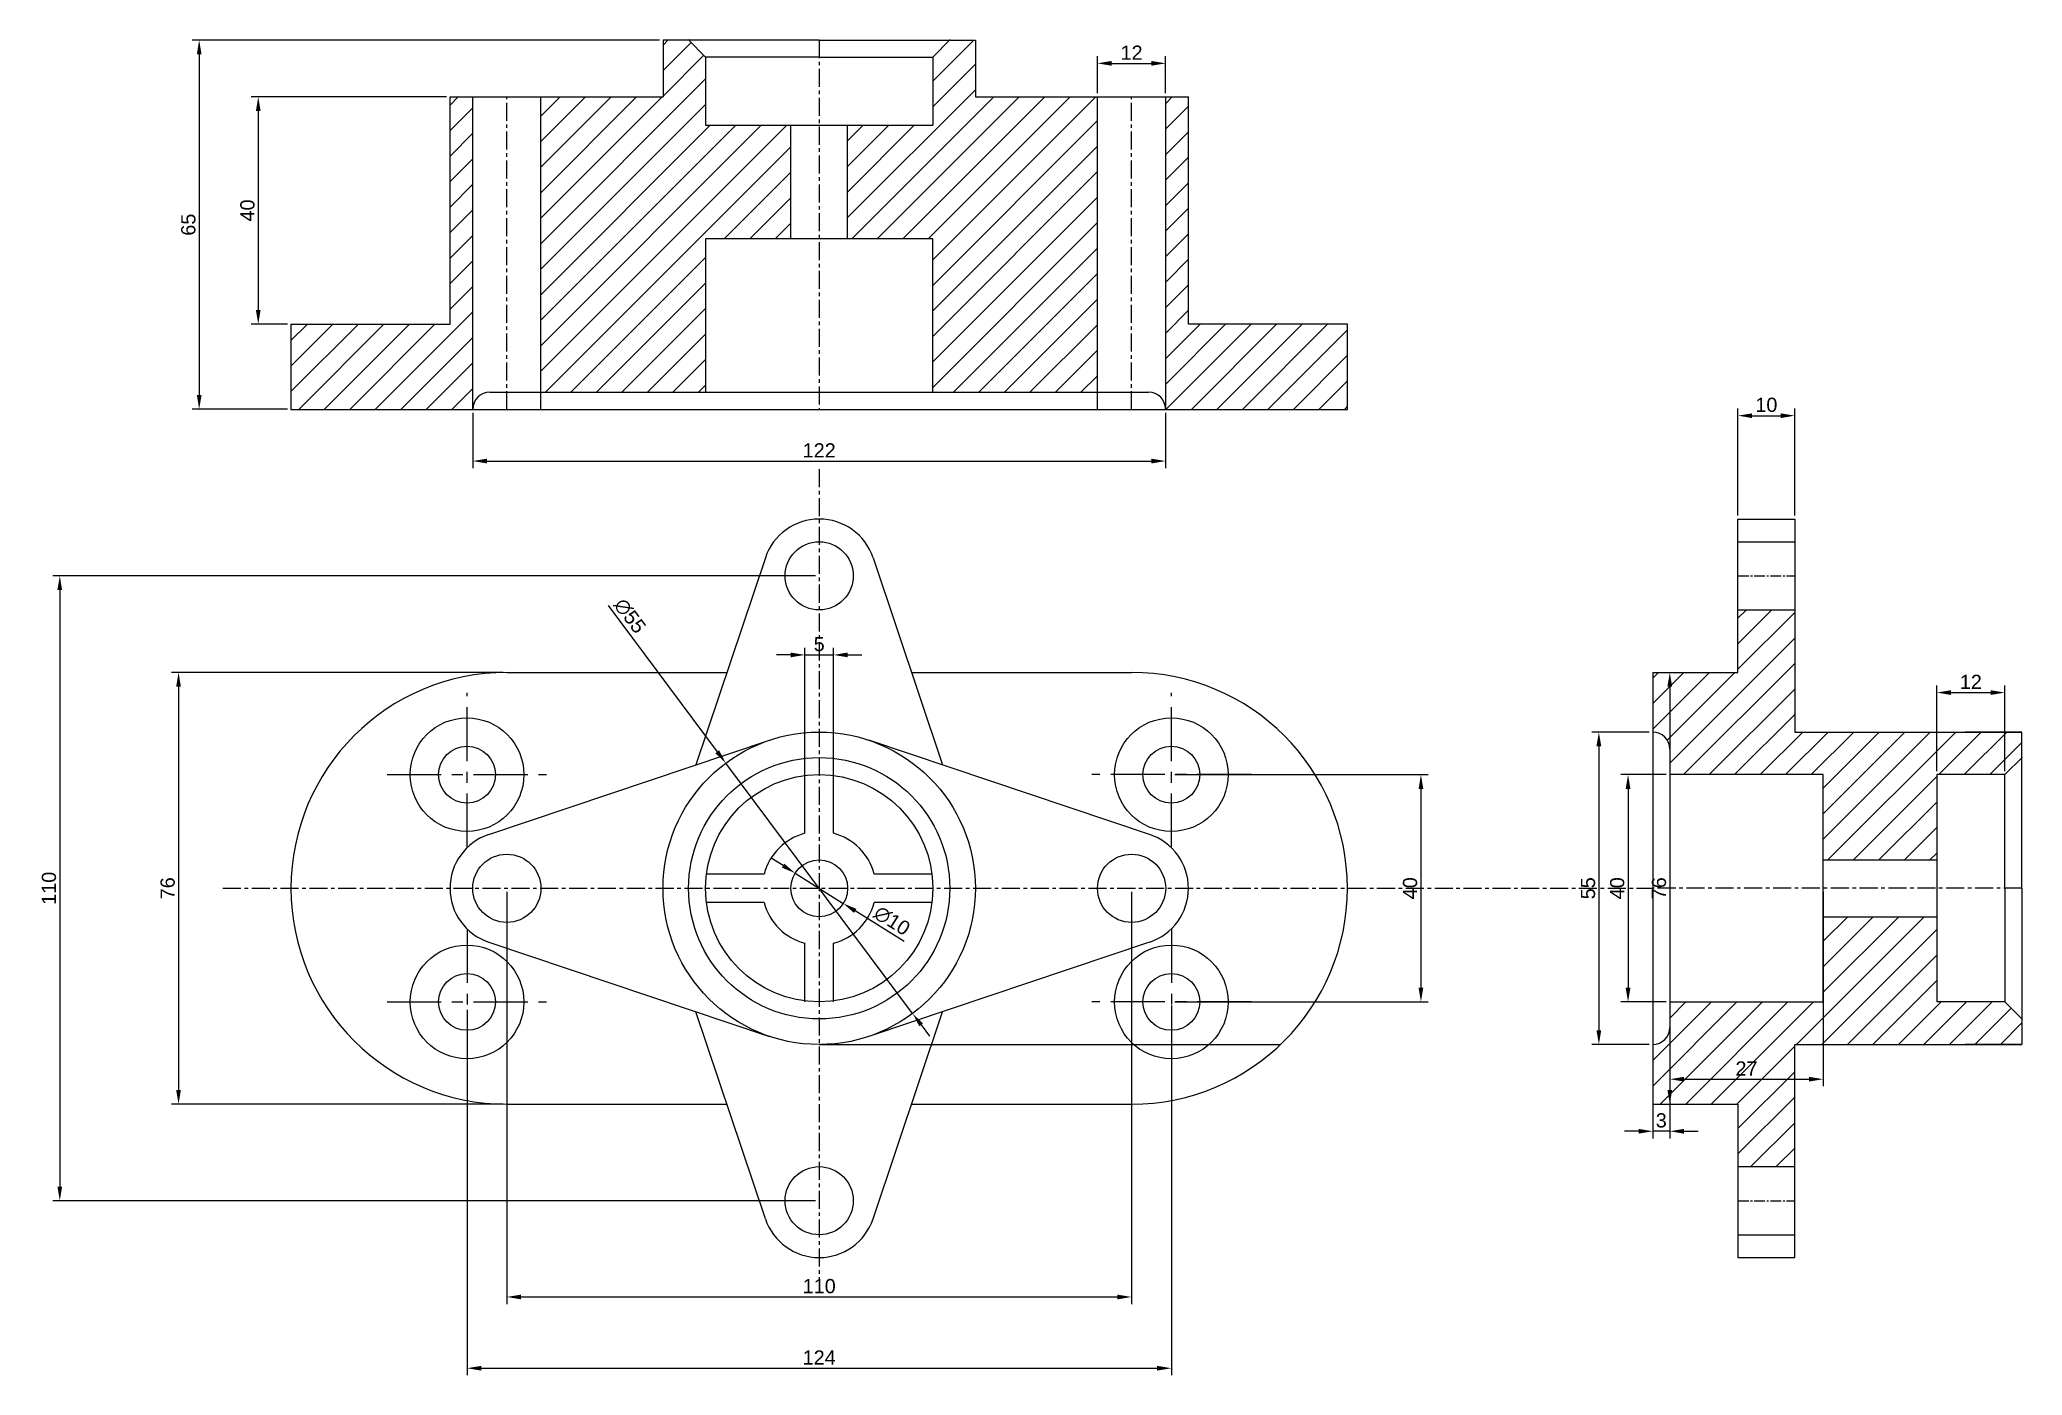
# Model space of a CAD drawing. Header units: millimetres. Extents: x 2607 to 2956, y 1516 to 1751.
import ezdxf

# ---------------------------------------------------------------- set-up
doc = ezdxf.new("R2010")
doc.units = ezdxf.units.MM
doc.linetypes.add('CENTER', pattern=[50.8, 31.75, -6.35, 6.35, -6.35])
doc.linetypes.add('CENTER2', pattern=[28.575, 19.05, -3.175, 3.175, -3.175])
doc.styles.get("Standard").update_dxf_attribs({"font": 'arial.ttf'})
doc.dimstyles.new('ISO-25', dxfattribs={"dimtxt": 2.5, "dimasz": 2.5, "dimexe": 1.25, "dimexo": 0.625, "dimtad": 1, "dimtxsty": 'Standard', "dimcen": 2.5, "dimadec": 0, "dimazin": 0, "dimtfac": 1, "dimtmove": 0, "dimatfit": 3, "dimfxl": 1, "dimarcsym": 0})

# ---------------------------------------------------------------- blocks, each defined once
blk = doc.blocks.new('*D7')
at = {"color": 0, "lineweight": -2, "ltscale": 0.1, "transparency": 16777216}
for p, q in [((2793.36, 1741.29), (2793.36, 1747.82)), ((2795.86, 1746.57), (2802.86, 1746.57)), ((2805.36, 1741.29), (2805.36, 1747.82))]:
    blk.add_line(p, q, dxfattribs=at)
at = {"color": 0, "ltscale": 0.1, "transparency": 16777216}
for points in [[(2795.86, 1746.99), (2795.86, 1746.15), (2793.36, 1746.57)], [(2802.86, 1746.99), (2802.86, 1746.15), (2805.36, 1746.57)]]:
    blk.add_solid(points, dxfattribs=at)
at = {"layer": 'Defpoints', "color": 0, "ltscale": 0.1, "transparency": 16777216}
for p in [(2805.36, 1746.57), (2793.36, 1740.67), (2805.36, 1740.67)]:
    blk.add_point(p, dxfattribs=at)
at = {"color": 0, "ltscale": 0.1, "transparency": 16777216, "insert": (2799.36, 1748.45), "char_height": 2.5, "attachment_point": 5}
blk.add_mtext('12', dxfattribs=at)
blk = doc.blocks.new('*D8')
at = {"color": 0, "lineweight": -2, "ltscale": 0.1, "transparency": 16777216}
for p, q in [((2716.24, 1750.67), (2633.95, 1750.67)), ((2635.2, 1748.17), (2635.2, 1688.17)), ((2650.74, 1685.67), (2633.95, 1685.67))]:
    blk.add_line(p, q, dxfattribs=at)
at = {"color": 0, "ltscale": 0.1, "transparency": 16777216}
for points in [[(2634.79, 1748.17), (2635.62, 1748.17), (2635.2, 1750.67)], [(2634.79, 1688.17), (2635.62, 1688.17), (2635.2, 1685.67)]]:
    blk.add_solid(points, dxfattribs=at)
at = {"layer": 'Defpoints', "color": 0, "ltscale": 0.1, "transparency": 16777216}
for p in [(2716.86, 1750.67), (2635.2, 1685.67), (2651.36, 1685.67)]:
    blk.add_point(p, dxfattribs=at)
at = {"color": 0, "ltscale": 0.1, "transparency": 16777216, "insert": (2633.3, 1718.17), "char_height": 2.5, "attachment_point": 5, "rotation": 90}
blk.add_mtext('65', dxfattribs=at)
blk = doc.blocks.new('*D9')
at = {"color": 0, "lineweight": -2, "ltscale": 0.1, "transparency": 16777216}
for p, q in [((2678.74, 1740.67), (2644.35, 1740.67)), ((2645.6, 1738.17), (2645.6, 1703.17)), ((2650.74, 1700.67), (2644.35, 1700.67))]:
    blk.add_line(p, q, dxfattribs=at)
at = {"color": 0, "ltscale": 0.1, "transparency": 16777216}
for points in [[(2645.18, 1738.17), (2646.02, 1738.17), (2645.6, 1740.67)], [(2645.18, 1703.17), (2646.02, 1703.17), (2645.6, 1700.67)]]:
    blk.add_solid(points, dxfattribs=at)
at = {"layer": 'Defpoints', "color": 0, "ltscale": 0.1, "transparency": 16777216}
for p in [(2679.36, 1740.67), (2645.6, 1700.67), (2651.36, 1700.67)]:
    blk.add_point(p, dxfattribs=at)
at = {"color": 0, "ltscale": 0.1, "transparency": 16777216, "insert": (2643.7, 1720.67), "char_height": 2.5, "attachment_point": 5, "rotation": 90}
blk.add_mtext('40', dxfattribs=at)
blk = doc.blocks.new('*D10')
at = {"color": 0, "lineweight": -2, "ltscale": 0.1, "transparency": 16777216}
for p, q in [((2683.36, 1685.04), (2683.36, 1675.31)), ((2805.36, 1685.04), (2805.36, 1675.31)), ((2685.86, 1676.56), (2802.86, 1676.56))]:
    blk.add_line(p, q, dxfattribs=at)
at = {"color": 0, "ltscale": 0.1, "transparency": 16777216}
for points in [[(2685.86, 1676.98), (2685.86, 1676.14), (2683.36, 1676.56)], [(2802.86, 1676.98), (2802.86, 1676.14), (2805.36, 1676.56)]]:
    blk.add_solid(points, dxfattribs=at)
at = {"layer": 'Defpoints', "color": 0, "ltscale": 0.1, "transparency": 16777216}
for p in [(2683.36, 1685.67), (2805.36, 1685.67), (2805.36, 1676.56)]:
    blk.add_point(p, dxfattribs=at)
at = {"color": 0, "ltscale": 0.1, "transparency": 16777216, "insert": (2744.36, 1678.44), "char_height": 2.5, "attachment_point": 5}
blk.add_mtext('122', dxfattribs=at)
blk = doc.blocks.new('*D11')
at = {"color": 0, "lineweight": -2, "ltscale": 0.1, "transparency": 16777216}
for p, q in [((2738.01, 1605.35), (2735.89, 1606.68)), ((2740.13, 1604.02), (2748.6, 1598.7)), ((2759.31, 1591.97), (2750.71, 1597.37))]:
    blk.add_line(p, q, dxfattribs=at)
at = {"color": 0, "ltscale": 0.1, "transparency": 16777216}
for points in [[(2738.23, 1605.7), (2737.79, 1605), (2740.13, 1604.02)], [(2750.93, 1597.72), (2750.49, 1597.02), (2748.6, 1598.7)]]:
    blk.add_solid(points, dxfattribs=at)
at = {"layer": 'Defpoints', "color": 0, "ltscale": 0.1, "transparency": 16777216}
for p in [(2740.13, 1604.02), (2748.6, 1598.7)]:
    blk.add_point(p, dxfattribs=at)
at = {"color": 0, "ltscale": 0.1, "transparency": 16777216, "insert": (2757.17, 1595.64), "char_height": 2.5, "attachment_point": 5, "rotation": 327.8604}
blk.add_mtext('∅10', dxfattribs=at)
blk = doc.blocks.new('*D12')
at = {"color": 0, "lineweight": -2, "ltscale": 0.1, "transparency": 16777216}
for p, q in [((2707.18, 1651.16), (2726.41, 1625.4)), ((2760.81, 1579.32), (2727.91, 1623.39)), ((2762.31, 1577.32), (2763.81, 1575.32))]:
    blk.add_line(p, q, dxfattribs=at)
at = {"color": 0, "ltscale": 0.1, "transparency": 16777216}
for points in [[(2726.75, 1625.65), (2726.08, 1625.15), (2727.91, 1623.39)], [(2762.64, 1577.57), (2761.98, 1577.07), (2760.81, 1579.32)]]:
    blk.add_solid(points, dxfattribs=at)
at = {"layer": 'Defpoints', "color": 0, "ltscale": 0.1, "transparency": 16777216}
for p in [(2727.91, 1623.39), (2760.81, 1579.32)]:
    blk.add_point(p, dxfattribs=at)
at = {"color": 0, "ltscale": 0.1, "transparency": 16777216, "insert": (2711.03, 1649.3), "char_height": 2.5, "attachment_point": 5, "rotation": 306.7471}
blk.add_mtext('∅55', dxfattribs=at)
blk = doc.blocks.new('*D13')
at = {"color": 0, "lineweight": -2, "ltscale": 0.1, "transparency": 16777216}
for p, q in [((2806.99, 1621.36), (2851.55, 1621.36)), ((2850.3, 1618.86), (2850.3, 1583.86)), ((2806.99, 1581.36), (2851.55, 1581.36))]:
    blk.add_line(p, q, dxfattribs=at)
at = {"color": 0, "ltscale": 0.1, "transparency": 16777216}
for points in [[(2849.89, 1618.86), (2850.72, 1618.86), (2850.3, 1621.36)], [(2849.89, 1583.86), (2850.72, 1583.86), (2850.3, 1581.36)]]:
    blk.add_solid(points, dxfattribs=at)
at = {"layer": 'Defpoints', "color": 0, "ltscale": 0.1, "transparency": 16777216}
for p in [(2806.36, 1621.36), (2806.36, 1581.36), (2850.3, 1581.36)]:
    blk.add_point(p, dxfattribs=at)
at = {"color": 0, "ltscale": 0.1, "transparency": 16777216, "insert": (2848.4, 1601.36), "char_height": 2.5, "attachment_point": 5, "rotation": 90}
blk.add_mtext('40', dxfattribs=at)
blk = doc.blocks.new('*D14')
at = {"color": 0, "lineweight": -2, "ltscale": 0.1, "transparency": 16777216}
for p, q in [((2688.74, 1639.36), (2630.32, 1639.36)), ((2631.57, 1636.86), (2631.57, 1565.86)), ((2688.74, 1563.36), (2630.32, 1563.36))]:
    blk.add_line(p, q, dxfattribs=at)
at = {"color": 0, "ltscale": 0.1, "transparency": 16777216}
for points in [[(2631.15, 1636.86), (2631.98, 1636.86), (2631.57, 1639.36)], [(2631.15, 1565.86), (2631.98, 1565.86), (2631.57, 1563.36)]]:
    blk.add_solid(points, dxfattribs=at)
at = {"layer": 'Defpoints', "color": 0, "ltscale": 0.1, "transparency": 16777216}
for p in [(2689.36, 1639.36), (2631.57, 1563.36), (2689.36, 1563.36)]:
    blk.add_point(p, dxfattribs=at)
at = {"color": 0, "ltscale": 0.1, "transparency": 16777216, "insert": (2629.66, 1601.36), "char_height": 2.5, "attachment_point": 5, "rotation": 90}
blk.add_mtext('76', dxfattribs=at)
blk = doc.blocks.new('*D15')
at = {"color": 0, "lineweight": -2, "ltscale": 0.1, "transparency": 16777216}
for p, q in [((2743.74, 1656.36), (2609.41, 1656.36)), ((2610.66, 1653.86), (2610.66, 1548.86)), ((2743.74, 1546.36), (2609.41, 1546.36))]:
    blk.add_line(p, q, dxfattribs=at)
at = {"color": 0, "ltscale": 0.1, "transparency": 16777216}
for points in [[(2610.24, 1653.86), (2611.07, 1653.86), (2610.66, 1656.36)], [(2610.24, 1548.86), (2611.07, 1548.86), (2610.66, 1546.36)]]:
    blk.add_solid(points, dxfattribs=at)
at = {"layer": 'Defpoints', "color": 0, "ltscale": 0.1, "transparency": 16777216}
for p in [(2744.36, 1656.36), (2610.66, 1546.36), (2744.36, 1546.36)]:
    blk.add_point(p, dxfattribs=at)
at = {"color": 0, "ltscale": 0.1, "transparency": 16777216, "insert": (2608.76, 1601.36), "char_height": 2.5, "attachment_point": 5, "rotation": 90}
blk.add_mtext('110', dxfattribs=at)
blk = doc.blocks.new('*D16')
at = {"color": 0, "lineweight": -2, "ltscale": 0.1, "transparency": 16777216}
for p, q in [((2739.36, 1642.44), (2736.86, 1642.44)), ((2741.86, 1616.83), (2741.86, 1643.69)), ((2741.86, 1642.44), (2746.86, 1642.44)), ((2746.86, 1616.83), (2746.86, 1643.69)), ((2749.36, 1642.44), (2751.86, 1642.44))]:
    blk.add_line(p, q, dxfattribs=at)
at = {"color": 0, "ltscale": 0.1, "transparency": 16777216}
for points in [[(2739.36, 1642.85), (2739.36, 1642.02), (2741.86, 1642.44)], [(2749.36, 1642.85), (2749.36, 1642.02), (2746.86, 1642.44)]]:
    blk.add_solid(points, dxfattribs=at)
at = {"layer": 'Defpoints', "color": 0, "ltscale": 0.1, "transparency": 16777216}
for p in [(2746.86, 1642.44), (2741.86, 1616.2), (2746.86, 1616.2)]:
    blk.add_point(p, dxfattribs=at)
at = {"color": 0, "ltscale": 0.1, "transparency": 16777216, "insert": (2744.36, 1644.33), "char_height": 2.5, "attachment_point": 5}
blk.add_mtext('5', dxfattribs=at)
blk = doc.blocks.new('*D17')
at = {"color": 0, "lineweight": -2, "ltscale": 0.1, "transparency": 16777216}
for p, q in [((2689.36, 1600.73), (2689.36, 1528.17)), ((2799.36, 1600.73), (2799.36, 1528.17)), ((2691.86, 1529.42), (2796.86, 1529.42))]:
    blk.add_line(p, q, dxfattribs=at)
at = {"color": 0, "ltscale": 0.1, "transparency": 16777216}
for points in [[(2691.86, 1529.84), (2691.86, 1529), (2689.36, 1529.42)], [(2796.86, 1529.84), (2796.86, 1529), (2799.36, 1529.42)]]:
    blk.add_solid(points, dxfattribs=at)
at = {"layer": 'Defpoints', "color": 0, "ltscale": 0.1, "transparency": 16777216}
for p in [(2689.36, 1601.36), (2799.36, 1601.36), (2799.36, 1529.42)]:
    blk.add_point(p, dxfattribs=at)
at = {"color": 0, "ltscale": 0.1, "transparency": 16777216, "insert": (2744.36, 1531.32), "char_height": 2.5, "attachment_point": 5}
blk.add_mtext('110', dxfattribs=at)
blk = doc.blocks.new('*D18')
at = {"color": 0, "lineweight": -2, "ltscale": 0.1, "transparency": 16777216}
for p, q in [((2682.36, 1579.97), (2682.36, 1515.63)), ((2806.36, 1580.73), (2806.36, 1515.63)), ((2684.86, 1516.88), (2803.86, 1516.88))]:
    blk.add_line(p, q, dxfattribs=at)
at = {"color": 0, "ltscale": 0.1, "transparency": 16777216}
for points in [[(2684.86, 1517.29), (2684.86, 1516.46), (2682.36, 1516.88)], [(2803.86, 1517.29), (2803.86, 1516.46), (2806.36, 1516.88)]]:
    blk.add_solid(points, dxfattribs=at)
at = {"layer": 'Defpoints', "color": 0, "ltscale": 0.1, "transparency": 16777216}
for p in [(2806.36, 1581.36), (2682.36, 1580.6), (2806.36, 1516.88)]:
    blk.add_point(p, dxfattribs=at)
at = {"color": 0, "ltscale": 0.1, "transparency": 16777216, "insert": (2744.36, 1518.76), "char_height": 2.5, "attachment_point": 5}
blk.add_mtext('124', dxfattribs=at)
blk = doc.blocks.new('*D19')
at = {"color": 0, "lineweight": -2, "ltscale": 0.1, "transparency": 16777216}
for p, q in [((2906.12, 1666.98), (2906.12, 1685.8)), ((2908.62, 1684.55), (2913.62, 1684.55)), ((2916.12, 1666.98), (2916.12, 1685.8))]:
    blk.add_line(p, q, dxfattribs=at)
at = {"color": 0, "ltscale": 0.1, "transparency": 16777216}
for points in [[(2908.62, 1684.96), (2908.62, 1684.13), (2906.12, 1684.55)], [(2913.62, 1684.96), (2913.62, 1684.13), (2916.12, 1684.55)]]:
    blk.add_solid(points, dxfattribs=at)
at = {"layer": 'Defpoints', "color": 0, "ltscale": 0.1, "transparency": 16777216}
for p in [(2916.12, 1684.55), (2906.12, 1666.36), (2916.12, 1666.36)]:
    blk.add_point(p, dxfattribs=at)
at = {"color": 0, "ltscale": 0.1, "transparency": 16777216, "insert": (2911.12, 1686.45), "char_height": 2.5, "attachment_point": 5}
blk.add_mtext('10', dxfattribs=at)
blk = doc.blocks.new('*D20')
at = {"color": 0, "lineweight": -2, "ltscale": 0.1, "transparency": 16777216}
for p, q in [((2890.49, 1628.86), (2880.38, 1628.86)), ((2881.63, 1626.36), (2881.63, 1576.36)), ((2890.49, 1573.86), (2880.38, 1573.86))]:
    blk.add_line(p, q, dxfattribs=at)
at = {"color": 0, "ltscale": 0.1, "transparency": 16777216}
for points in [[(2881.21, 1626.36), (2882.05, 1626.36), (2881.63, 1628.86)], [(2881.21, 1576.36), (2882.05, 1576.36), (2881.63, 1573.86)]]:
    blk.add_solid(points, dxfattribs=at)
at = {"layer": 'Defpoints', "color": 0, "ltscale": 0.1, "transparency": 16777216}
for p in [(2891.12, 1628.86), (2881.63, 1573.86), (2891.12, 1573.86)]:
    blk.add_point(p, dxfattribs=at)
at = {"color": 0, "ltscale": 0.1, "transparency": 16777216, "insert": (2879.73, 1601.36), "char_height": 2.5, "attachment_point": 5, "rotation": 90}
blk.add_mtext('55', dxfattribs=at)
blk = doc.blocks.new('*D21')
at = {"color": 0, "lineweight": -2, "ltscale": 0.1, "transparency": 16777216}
for p, q in [((2893.49, 1621.36), (2885.52, 1621.36)), ((2886.77, 1618.86), (2886.77, 1583.86)), ((2893.49, 1581.36), (2885.52, 1581.36))]:
    blk.add_line(p, q, dxfattribs=at)
at = {"color": 0, "ltscale": 0.1, "transparency": 16777216}
for points in [[(2886.35, 1618.86), (2887.19, 1618.86), (2886.77, 1621.36)], [(2886.35, 1583.86), (2887.19, 1583.86), (2886.77, 1581.36)]]:
    blk.add_solid(points, dxfattribs=at)
at = {"layer": 'Defpoints', "color": 0, "ltscale": 0.1, "transparency": 16777216}
for p in [(2894.12, 1621.36), (2886.77, 1581.36), (2894.12, 1581.36)]:
    blk.add_point(p, dxfattribs=at)
at = {"color": 0, "ltscale": 0.1, "transparency": 16777216, "insert": (2884.87, 1601.36), "char_height": 2.5, "attachment_point": 5, "rotation": 90}
blk.add_mtext('40', dxfattribs=at)
blk = doc.blocks.new('*D22')
at = {"color": 0, "lineweight": -2, "ltscale": 0.1, "transparency": 16777216}
for p, q in [((2941.12, 1621.98), (2941.12, 1637.06)), ((2943.62, 1635.81), (2950.62, 1635.81)), ((2953.12, 1621.98), (2953.12, 1637.06))]:
    blk.add_line(p, q, dxfattribs=at)
at = {"color": 0, "ltscale": 0.1, "transparency": 16777216}
for points in [[(2943.62, 1636.22), (2943.62, 1635.39), (2941.12, 1635.81)], [(2950.62, 1636.22), (2950.62, 1635.39), (2953.12, 1635.81)]]:
    blk.add_solid(points, dxfattribs=at)
at = {"layer": 'Defpoints', "color": 0, "ltscale": 0.1, "transparency": 16777216}
for p in [(2953.12, 1635.81), (2941.12, 1621.36), (2953.12, 1621.36)]:
    blk.add_point(p, dxfattribs=at)
at = {"color": 0, "ltscale": 0.1, "transparency": 16777216, "insert": (2947.12, 1637.69), "char_height": 2.5, "attachment_point": 5}
blk.add_mtext('12', dxfattribs=at)
blk = doc.blocks.new('*D23')
at = {"color": 0, "lineweight": -2, "ltscale": 0.1, "transparency": 16777216}
for p, q in [((2894.12, 1600.73), (2894.12, 1566.5)), ((2921.12, 1600.73), (2921.12, 1566.5)), ((2896.62, 1567.75), (2918.62, 1567.75))]:
    blk.add_line(p, q, dxfattribs=at)
at = {"color": 0, "ltscale": 0.1, "transparency": 16777216}
for points in [[(2896.62, 1568.17), (2896.62, 1567.34), (2894.12, 1567.75)], [(2918.62, 1568.17), (2918.62, 1567.34), (2921.12, 1567.75)]]:
    blk.add_solid(points, dxfattribs=at)
at = {"layer": 'Defpoints', "color": 0, "ltscale": 0.1, "transparency": 16777216}
for p in [(2894.12, 1601.36), (2921.12, 1601.36), (2921.12, 1567.75)]:
    blk.add_point(p, dxfattribs=at)
at = {"color": 0, "ltscale": 0.1, "transparency": 16777216, "insert": (2907.62, 1569.63), "char_height": 2.5, "attachment_point": 5}
blk.add_mtext('27', dxfattribs=at)
blk = doc.blocks.new('*D24')
at = {"color": 0, "lineweight": -2, "ltscale": 0.1, "transparency": 16777216}
for p, q in [((2891.74, 1639.36), (2895.37, 1639.36)), ((2894.12, 1636.86), (2894.12, 1565.86)), ((2891.74, 1563.36), (2895.37, 1563.36))]:
    blk.add_line(p, q, dxfattribs=at)
at = {"color": 0, "ltscale": 0.1, "transparency": 16777216}
for points in [[(2893.7, 1636.86), (2894.53, 1636.86), (2894.12, 1639.36)], [(2893.7, 1565.86), (2894.53, 1565.86), (2894.12, 1563.36)]]:
    blk.add_solid(points, dxfattribs=at)
at = {"layer": 'Defpoints', "color": 0, "ltscale": 0.1, "transparency": 16777216}
for p in [(2891.12, 1639.36), (2891.12, 1563.36), (2894.12, 1563.36)]:
    blk.add_point(p, dxfattribs=at)
at = {"color": 0, "ltscale": 0.1, "transparency": 16777216, "insert": (2892.22, 1601.36), "char_height": 2.5, "attachment_point": 5, "rotation": 90}
blk.add_mtext('76', dxfattribs=at)
blk = doc.blocks.new('*D25')
at = {"color": 0, "lineweight": -2, "ltscale": 0.1, "transparency": 16777216}
for p, q in [((2891.12, 1590.04), (2891.12, 1557.34)), ((2894.12, 1590.04), (2894.12, 1557.34)), ((2888.62, 1558.59), (2886.12, 1558.59)), ((2894.12, 1558.59), (2891.12, 1558.59)), ((2896.62, 1558.59), (2899.12, 1558.59))]:
    blk.add_line(p, q, dxfattribs=at)
at = {"color": 0, "ltscale": 0.1, "transparency": 16777216}
for points in [[(2888.62, 1559.01), (2888.62, 1558.17), (2891.12, 1558.59)], [(2896.62, 1559.01), (2896.62, 1558.17), (2894.12, 1558.59)]]:
    blk.add_solid(points, dxfattribs=at)
at = {"layer": 'Defpoints', "color": 0, "ltscale": 0.1, "transparency": 16777216}
for p in [(2891.12, 1590.67), (2894.12, 1590.67), (2891.12, 1558.59)]:
    blk.add_point(p, dxfattribs=at)
at = {"color": 0, "ltscale": 0.1, "transparency": 16777216, "insert": (2892.62, 1560.49), "char_height": 2.5, "attachment_point": 5}
blk.add_mtext('3', dxfattribs=at)

msp = doc.modelspace()

# ---------------------------------------------------------------- hatches: boundary and pattern name
at = {"ltscale": 0.1}
h = msp.add_hatch(dxfattribs=at)
h.set_pattern_fill('ANSI31', color=256)
h.set_pattern_definition([(45, (0, -55.5738), (-2.245064, 2.245064), [])])
h.paths.add_polyline_path([(2837.362, 1685.665), (2837.362, 1700.665), (2809.362, 1700.665), (2809.362, 1740.665), (2805.362, 1740.665), (2805.362, 1685.665)])
h.paths.add_polyline_path([(2793.362, 1688.665), (2793.362, 1740.665), (2771.862, 1740.665), (2771.862, 1750.665), (2767.362, 1750.665), (2764.362, 1747.665), (2764.362, 1735.665), (2749.362, 1735.665), (2749.362, 1715.665), (2764.362, 1715.665), (2764.362, 1688.665)])
h.paths.add_polyline_path([(2724.362, 1715.665), (2739.362, 1715.665), (2739.362, 1735.665), (2724.362, 1735.665), (2724.362, 1747.665), (2721.362, 1750.665), (2716.862, 1750.665), (2716.862, 1740.665), (2695.362, 1740.665), (2695.362, 1688.665), (2724.362, 1688.665)])
h.paths.add_polyline_path([(2683.362, 1685.665), (2683.362, 1740.665), (2679.362, 1740.665), (2679.362, 1700.665), (2651.362, 1700.665), (2651.362, 1685.665)])
h = msp.add_hatch(dxfattribs=at)
h.set_pattern_fill('ANSI31', color=256)
h.paths.add_polyline_path([(2956.118, 1628.859), (2916.118, 1628.859), (2916.118, 1650.359), (2906.118, 1650.359), (2906.118, 1639.359), (2891.118, 1639.359), (2891.118, 1628.859, -0.4142136), (2894.118, 1625.859), (2894.118, 1621.359), (2921.118, 1621.359), (2921.118, 1606.359), (2941.118, 1606.359), (2941.118, 1621.359), (2953.118, 1621.359), (2956.118, 1624.359)])
h.paths.add_polyline_path([(2916.118, 1573.859), (2956.118, 1573.859), (2956.118, 1578.359), (2953.118, 1581.359), (2941.118, 1581.359), (2941.118, 1596.359), (2921.118, 1596.359), (2921.118, 1581.359), (2894.118, 1581.359), (2894.118, 1576.859, -0.4142136), (2891.118, 1573.859), (2891.118, 1563.359), (2906.118, 1563.359), (2906.118, 1552.359), (2916.118, 1552.359)])

# ---------------------------------------------------------------- linework, layer by layer
for p, q in [((2744.362, 1750.665), (2716.862, 1750.665)), ((2716.862, 1750.665), (2716.862, 1740.665)), ((2724.362, 1747.665), (2721.291, 1750.737)), ((2744.362, 1750.665), (2771.862, 1750.665)), ((2764.362, 1747.665), (2767.433, 1750.737)), ((2771.862, 1750.665), (2771.862, 1740.665)), ((2744.362, 1747.665), (2724.362, 1747.665)), ((2724.362, 1747.665), (2724.362, 1735.665)), ((2744.362, 1747.665), (2764.362, 1747.665)), ((2764.362, 1747.665), (2764.362, 1735.665)), ((2679.362, 1700.665), (2679.362, 1740.665)), ((2679.362, 1740.665), (2716.862, 1740.665)), ((2683.362, 1685.665), (2683.362, 1740.665)), ((2695.362, 1685.665), (2695.362, 1740.665)), ((2771.862, 1740.665), (2809.362, 1740.665)), ((2793.362, 1685.665), (2793.362, 1740.665)), ((2805.362, 1685.665), (2805.362, 1740.665)), ((2809.362, 1700.665), (2809.362, 1740.665)), ((2724.362, 1735.665), (2764.362, 1735.665)), ((2739.362, 1715.665), (2739.362, 1735.665)), ((2749.362, 1715.665), (2749.362, 1735.665)), ((2764.362, 1715.665), (2724.362, 1715.665)), ((2724.362, 1715.665), (2724.362, 1688.665)), ((2764.362, 1688.665), (2764.362, 1715.665)), ((2651.362, 1700.665), (2679.362, 1700.665)), ((2651.362, 1700.665), (2651.362, 1685.665)), ((2837.362, 1700.665), (2809.362, 1700.665)), ((2837.362, 1685.665), (2837.362, 1700.665)), ((2686.362, 1688.665), (2802.362, 1688.665)), ((2651.362, 1685.665), (2837.362, 1685.665)), ((2683.362, 1685.665), (2683.362, 1685.665)), ((2906.118, 1639.359), (2906.118, 1666.359)), ((2906.118, 1666.359), (2916.118, 1666.359)), ((2916.118, 1666.359), (2916.118, 1628.859)), ((2906.118, 1662.359), (2916.118, 1662.359)), ((2906.118, 1650.359), (2916.118, 1650.359)), ((2891.118, 1639.359), (2891.118, 1563.359)), ((2891.118, 1639.359), (2906.118, 1639.359)), ((2891.118, 1628.859), (2891.118, 1628.859)), ((2916.118, 1628.859), (2956.118, 1628.859)), ((2956.118, 1628.859), (2946.118, 1628.859)), ((2956.118, 1601.359), (2956.118, 1628.859)), ((2894.118, 1625.859), (2894.118, 1576.859)), ((2953.118, 1621.359), (2956.189, 1624.43)), ((2741.862, 1611.042), (2741.862, 1621.359)), ((2746.862, 1611.042), (2746.862, 1621.359)), ((2921.118, 1621.359), (2894.118, 1621.359)), ((2921.118, 1581.359), (2921.118, 1621.359)), ((2953.118, 1621.359), (2941.118, 1621.359)), ((2941.118, 1621.359), (2941.118, 1581.359)), ((2953.118, 1601.359), (2953.118, 1621.359)), ((2921.118, 1606.359), (2941.118, 1606.359)), ((2734.679, 1603.859), (2724.519, 1603.859)), ((2764.205, 1603.859), (2754.044, 1603.859)), ((2734.679, 1598.859), (2724.519, 1598.859)), ((2764.205, 1598.859), (2754.044, 1598.859)), ((2953.118, 1601.359), (2953.118, 1581.359)), ((2956.118, 1601.359), (2956.118, 1573.859)), ((2921.118, 1596.359), (2941.118, 1596.359)), ((2741.862, 1581.359), (2741.862, 1591.677)), ((2746.862, 1581.359), (2746.862, 1591.677)), ((2894.118, 1581.359), (2921.118, 1581.359)), ((2953.118, 1581.359), (2941.118, 1581.359)), ((2953.118, 1581.359), (2956.189, 1578.288)), ((2744.362, 1573.859), (2825.587, 1573.859)), ((2916.118, 1573.859), (2956.118, 1573.859)), ((2916.118, 1536.359), (2916.118, 1573.859)), ((2956.118, 1573.859), (2946.118, 1573.859)), ((2891.118, 1563.359), (2906.118, 1563.359)), ((2906.118, 1563.359), (2906.118, 1536.359)), ((2906.118, 1552.359), (2916.118, 1552.359)), ((2906.118, 1540.359), (2916.118, 1540.359)), ((2906.118, 1536.359), (2916.118, 1536.359))]:
    msp.add_line(p, q, dxfattribs=at)
at = {"linetype": 'CENTER', "ltscale": 0.1}
for p, q in [((2744.362, 1750.665), (2744.362, 1685.665)), ((2689.362, 1685.665), (2689.362, 1740.665)), ((2799.362, 1685.665), (2799.362, 1740.665)), ((2744.362, 1675.126), (2744.362, 1530.225)), ((2639.366, 1601.359), (2891.118, 1601.359)), ((2956.118, 1601.359), (2891.118, 1601.359))]:
    msp.add_line(p, q, dxfattribs=at)
for p, q in [((2734.882, 1659.541), (2722.644, 1623.077)), ((2734.882, 1659.541), (2722.644, 1623.077)), ((2753.842, 1659.541), (2766.08, 1623.077)), ((2753.842, 1659.541), (2766.08, 1623.077)), ((2689.362, 1639.359), (2728.108, 1639.359)), ((2760.616, 1639.359), (2799.362, 1639.359)), ((2686.18, 1610.839), (2735.612, 1627.43)), ((2686.18, 1610.839), (2735.612, 1627.43)), ((2802.544, 1610.839), (2753.112, 1627.43)), ((2802.544, 1610.839), (2753.112, 1627.43)), ((2686.18, 1591.879), (2735.612, 1575.288)), ((2686.18, 1591.879), (2735.612, 1575.288)), ((2802.544, 1591.879), (2753.112, 1575.288)), ((2802.544, 1591.879), (2753.112, 1575.288)), ((2734.882, 1543.177), (2722.644, 1579.641)), ((2734.882, 1543.177), (2722.644, 1579.641)), ((2753.842, 1543.177), (2766.08, 1579.641)), ((2753.842, 1543.177), (2766.08, 1579.641)), ((2689.362, 1563.359), (2728.108, 1563.359)), ((2760.616, 1563.359), (2799.362, 1563.359))]:
    msp.add_line(p, q)
at = {"linetype": 'CENTER2', "ltscale": 0.1}
for p, q in [((2906.118, 1656.359), (2916.118, 1656.359)), ((2906.118, 1546.359), (2916.118, 1546.359))]:
    msp.add_line(p, q, dxfattribs=at)
at = {"linetype": 'CENTER', "ltscale": 0.3}
for p, q in [((2682.362, 1608.501), (2682.362, 1635.743)), ((2806.362, 1608.501), (2806.362, 1635.743)), ((2668.27, 1621.359), (2696.359, 1621.359)), ((2820.454, 1621.359), (2792.364, 1621.359)), ((2682.362, 1594.218), (2682.362, 1566.975)), ((2806.362, 1594.218), (2806.362, 1566.975)), ((2668.27, 1581.359), (2696.359, 1581.359)), ((2820.454, 1581.359), (2792.364, 1581.359))]:
    msp.add_line(p, q, dxfattribs=at)
for centre, radius in [((2744.362, 1656.359), 6), ((2744.362, 1656.359), 6), ((2682.362, 1621.359), 10), ((2806.362, 1621.359), 10), ((2744.362, 1601.359), 27.5), ((2744.362, 1601.359), 27.5), ((2744.362, 1601.359), 27.5), ((2744.362, 1601.359), 27.5), ((2682.362, 1621.359), 5), ((2744.362, 1601.359), 23), ((2744.362, 1601.359), 23), ((2744.362, 1601.359), 23), ((2744.362, 1601.359), 23), ((2806.362, 1621.359), 5), ((2744.362, 1601.359), 20), ((2744.362, 1601.359), 20), ((2744.362, 1601.359), 20), ((2744.362, 1601.359), 20), ((2689.362, 1601.359), 6), ((2689.362, 1601.359), 6), ((2799.362, 1601.359), 6), ((2799.362, 1601.359), 6), ((2682.362, 1581.359), 10), ((2806.362, 1581.359), 10), ((2682.362, 1581.359), 5), ((2806.362, 1581.359), 5), ((2744.362, 1546.359), 6), ((2744.362, 1546.359), 6)]:
    msp.add_circle(centre, radius)
at = {"ltscale": 0.1}
msp.add_circle((2744.362, 1601.359), 5, dxfattribs=at)
for centre, radius, start, end in [((2686.362, 1685.665), 3, 90, 180), ((2802.362, 1685.665), 3, 0, 90), ((2891.118, 1625.859), 3, 0, 90), ((2744.362, 1601.359), 10, 104.47751, 165.52249), ((2744.362, 1601.359), 10, 14.47751, 75.52249), ((2744.362, 1601.359), 10, 194.47751, 255.52249), ((2744.362, 1601.359), 10, 284.47751, 345.52249), ((2891.118, 1576.859), 3, 270, 0)]:
    msp.add_arc(centre, radius, start, end, dxfattribs=at)
for centre, radius, start, end in [((2744.362, 1656.359), 10, 18.553, 161.447), ((2744.362, 1656.359), 10, 18.553, 161.447), ((2689.362, 1601.359), 38, 90, 270), ((2799.362, 1601.359), 38, 270, 90), ((2689.362, 1601.359), 10, 108.553, 251.447), ((2689.362, 1601.359), 10, 108.553, 251.447), ((2799.362, 1601.359), 10, 288.553, 71.447), ((2799.362, 1601.359), 10, 288.553, 71.447), ((2744.362, 1546.359), 10, 198.553, 341.447), ((2744.362, 1546.359), 10, 198.553, 341.447)]:
    msp.add_arc(centre, radius, start, end)

# ---------------------------------------------------------------- dimensions: what is measured, and where the dimension line sits
at = {"color": 3, "ltscale": 0.1}
for base, p1, p2, picture, middle in [((2635.203, 1685.665), (2716.862, 1750.665), (2651.362, 1685.665), '*D8', (2633.301, 1718.165)), ((2645.598, 1700.665), (2679.362, 1740.665), (2651.362, 1700.665), '*D9', (2643.697, 1720.665)), ((2610.657, 1546.359), (2744.362, 1656.359), (2744.362, 1546.359), '*D15', (2608.755, 1601.359)), ((2631.565, 1563.359), (2689.362, 1639.359), (2689.362, 1563.359), '*D14', (2629.664, 1601.359)), ((2894.118, 1563.359), (2891.118, 1639.359), (2891.118, 1563.359), '*D24', (2892.216, 1601.359)), ((2881.63, 1573.859), (2891.118, 1628.859), (2891.118, 1573.859), '*D20', (2879.734, 1601.359)), ((2850.302, 1581.359), (2806.362, 1621.359), (2806.362, 1581.359), '*D13', (2848.401, 1601.359))]:
    dim = msp.add_linear_dim(base=base, p1=p1, p2=p2, angle=90, dimstyle='ISO-25', dxfattribs=at)
    dim.commit()
    dim.dimension.update_dxf_attribs({"geometry": picture, "text_midpoint": middle})
for base, p1, p2, picture, middle in [((2805.362, 1746.571), (2793.362, 1740.665), (2805.362, 1740.665), '*D7', (2799.362, 1748.452)), ((2916.118, 1684.547), (2906.118, 1666.359), (2916.118, 1666.359), '*D19', (2911.118, 1686.449)), ((2805.362, 1676.559), (2683.362, 1685.665), (2805.362, 1685.665), '*D10', (2744.362, 1678.439)), ((2746.862, 1642.438), (2741.862, 1616.2), (2746.862, 1616.2), '*D16', (2744.362, 1644.334)), ((2953.118, 1635.807), (2941.118, 1621.359), (2953.118, 1621.359), '*D22', (2947.118, 1637.687)), ((2799.362, 1529.422), (2689.362, 1601.359), (2799.362, 1601.359), '*D17', (2744.362, 1531.323)), ((2921.118, 1567.753), (2894.118, 1601.359), (2921.118, 1601.359), '*D23', (2907.618, 1569.633)), ((2891.118, 1558.59), (2894.118, 1590.668), (2891.118, 1590.668), '*D25', (2892.618, 1560.492)), ((2806.362, 1516.876), (2682.362, 1580.596), (2806.362, 1581.359), '*D18', (2744.362, 1518.756))]:
    dim = msp.add_linear_dim(base=base, p1=p1, p2=p2, dimstyle='ISO-25', dxfattribs=at)
    dim.commit()
    dim.dimension.update_dxf_attribs({"geometry": picture, "text_midpoint": middle})
for p1, p2, picture, middle in [((2760.815, 1579.324), (2727.909, 1623.394), '*D12', (2709.446, 1648.122)), ((2740.128, 1604.019), (2748.596, 1598.699), '*D11', (2756.119, 1593.972))]:
    dim = msp.add_diameter_dim_2p(p1=p1, p2=p2, dimstyle='ISO-25', dxfattribs=at)
    dim.commit()
    dim.dimension.update_dxf_attribs({"geometry": picture, "text_midpoint": middle, "dimtype": 163})
at = {"ltscale": 0.1}
dim = msp.add_linear_dim(base=(2886.77, 1581.359), p1=(2894.118, 1621.359), p2=(2894.118, 1581.359), angle=90, dimstyle='ISO-25', dxfattribs=at)
dim.commit()
dim.dimension.update_dxf_attribs({"geometry": '*D21', "text_midpoint": (2884.868, 1601.359)})

doc.saveas('drawing.dxf')
